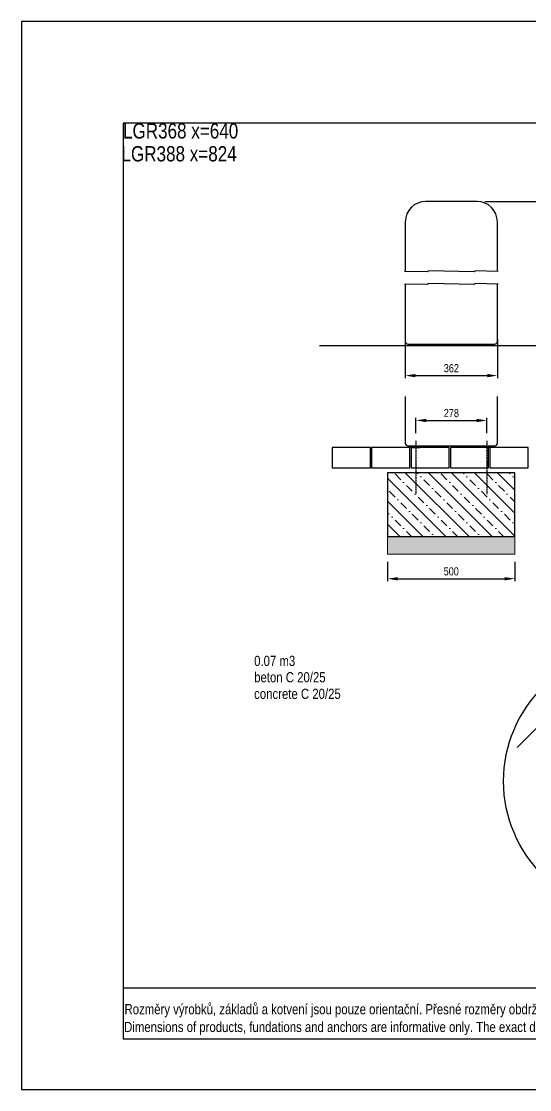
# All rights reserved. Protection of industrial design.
# Model space of a CAD drawing. Header units: millimetres. Extents: x 11004 to 16944, y 3085 to 7285.
# Drawn here: x 11004 to 13002, y 3085 to 7285 of the extents above; entities that cross this region are included whole.
import ezdxf

# ---------------------------------------------------------------- set-up
doc = ezdxf.new("R2010")
doc.units = ezdxf.units.MM
doc.header["$LTSCALE"] = 0.3
doc.linetypes.add('DashDot', pattern=[15, 9, -3, 0, -3])
doc.layers.add('Nekreslit', color=6, linetype='Continuous', plot=False)
doc.layers.add('SRAFY', color=251, linetype='Continuous', lineweight=13)
doc.styles.add('SEACAD_Arial', font='arial.ttf', dxfattribs={"width": 0.8})
doc.dimstyles.new('ISO-25', dxfattribs={"dimtxt": 1.6, "dimasz": 2, "dimexe": 0.5, "dimexo": 1.5, "dimtad": 1, "dimdec": 0, "dimtxsty": 'SEACAD_Arial', "dimcen": 2, "dimadec": 0, "dimazin": 0, "dimtfac": 1, "dimtdec": 0, "dimtmove": 0, "dimatfit": 3, "dimfxl": 1, "dimarcsym": 0})

# ---------------------------------------------------------------- blocks, each defined once
blk = doc.blocks.new('*D134')
at = {"color": 0, "lineweight": -2, "transparency": 16777216}
for p, q in [((12555.4, 5666.4), (12555.4, 5726.2)), ((12595.4, 5716.2), (12793.4, 5716.2)), ((12833.4, 5666.4), (12833.4, 5726.2))]:
    blk.add_line(p, q, dxfattribs=at)
at = {"color": 0, "transparency": 16777216}
for points in [[(12595.4, 5722.9), (12595.4, 5709.5), (12555.4, 5716.2)], [(12793.4, 5722.9), (12793.4, 5709.5), (12833.4, 5716.2)]]:
    blk.add_solid(points, dxfattribs=at)
at = {"layer": 'Defpoints', "color": 0, "transparency": 16777216}
for p in [(12833.4, 5716.2), (12555.4, 5636.4), (12833.4, 5636.4)]:
    blk.add_point(p, dxfattribs=at)
at = {"color": 0, "transparency": 16777216, "insert": (12694.4, 5745), "char_height": 32, "attachment_point": 5, "style": 'SEACAD_Arial'}
blk.add_mtext('278', dxfattribs=at)
blk = doc.blocks.new('*D139')
at = {"color": 0, "lineweight": -2, "transparency": 16777216}
for p, q in [((12444, 5160.1), (12444, 5083.8)), ((12944, 5160.1), (12944, 5083.8)), ((12484, 5093.8), (12904, 5093.8))]:
    blk.add_line(p, q, dxfattribs=at)
at = {"color": 0, "transparency": 16777216}
for points in [[(12484, 5100.5), (12484, 5087.2), (12444, 5093.8)], [(12904, 5100.5), (12904, 5087.2), (12944, 5093.8)]]:
    blk.add_solid(points, dxfattribs=at)
at = {"layer": 'Defpoints', "color": 0, "transparency": 16777216}
for p in [(12444, 5190.1), (12944, 5190.1), (12944, 5093.8)]:
    blk.add_point(p, dxfattribs=at)
at = {"color": 0, "transparency": 16777216, "insert": (12694, 5122.7), "char_height": 32, "attachment_point": 5, "style": 'SEACAD_Arial'}
blk.add_mtext('500', dxfattribs=at)
blk = doc.blocks.new('*D135')
at = {"color": 0, "lineweight": -2, "transparency": 16777216}
for p, q in [((12513.4, 6036.4), (12513.4, 5882.5)), ((12875.4, 6036.4), (12875.4, 5882.5)), ((12553.4, 5892.5), (12835.4, 5892.5))]:
    blk.add_line(p, q, dxfattribs=at)
at = {"color": 0, "transparency": 16777216}
for points in [[(12553.4, 5899.2), (12553.4, 5885.9), (12513.4, 5892.5)], [(12835.4, 5899.2), (12835.4, 5885.9), (12875.4, 5892.5)]]:
    blk.add_solid(points, dxfattribs=at)
at = {"layer": 'Defpoints', "color": 0, "transparency": 16777216}
for p in [(12513.4, 6066.4), (12875.4, 6066.4), (12875.4, 5892.5)]:
    blk.add_point(p, dxfattribs=at)
at = {"color": 0, "transparency": 16777216, "insert": (12694.4, 5921.4), "char_height": 32, "attachment_point": 5, "style": 'SEACAD_Arial'}
blk.add_mtext('362', dxfattribs=at)
blk = doc.blocks.new('*D149')
at = {"color": 0, "lineweight": -2, "transparency": 16777216}
for p, q in [((12825.4, 6577.3), (13093.3, 6577.3)), ((13083.3, 6050.4), (13083.3, 6537.3)), ((12883.4, 6010.4), (13093.3, 6010.4))]:
    blk.add_line(p, q, dxfattribs=at)
at = {"color": 0, "transparency": 16777216}
for points in [[(13076.6, 6537.3), (13089.9, 6537.3), (13083.3, 6577.3)], [(13076.6, 6050.4), (13089.9, 6050.4), (13083.3, 6010.4)]]:
    blk.add_solid(points, dxfattribs=at)
at = {"layer": 'Defpoints', "color": 0, "transparency": 16777216}
for p in [(12795.4, 6577.3), (13083.3, 6577.3), (12853.4, 6010.4)]:
    blk.add_point(p, dxfattribs=at)
at = {"color": 0, "transparency": 16777216, "insert": (13054.8, 6293.9), "char_height": 32, "attachment_point": 5, "rotation": 90, "style": 'SEACAD_Arial'}
blk.add_mtext('X', dxfattribs=at)

msp = doc.modelspace()

# ---------------------------------------------------------------- hatches: boundary and pattern name
at = {"layer": 'SRAFY'}
h = msp.add_hatch(dxfattribs=at)
h.set_pattern_fill('BETON-PROSTY', color=256, scale=0.8, angle=90)
h.set_pattern_definition([(135, (6702.88, 731.35), (-45.25483, -45.25483), []), (135, (6702.88, 776.605), (-67.88225, -22.6274), [32, -16, 0, -16])])
h.paths.add_polyline_path([(12944, 5385.1), (12944, 5510.1), (12444, 5510.5), (12444, 5260.1), (12444, 5260.1), (12944, 5260.1)])
h.paths.add_polyline_path([(13574.4, 5390.5), (13574.4, 5510), (13324.4, 5510.1), (13324.4, 5260.1), (13574.4, 5260.1)])
h = msp.add_hatch(dxfattribs=at)
h.set_pattern_fill('AR-SAND', color=256, scale=0.5)
h.set_pattern_definition([(37.5, (6802.88, 731.35), (-0.800016, 24.47066), [0, -19.304, 0, -21.59, 0, -20.6375]), (7.5, (6802.88, 731.35), (22.47616, 35.84126), [0, -10.414, 0, -17.399, 0, -6.6675]), (327.5, (6787.258, 731.35), (39.54962, 0.07186), [0, -6.35, 0, -22.86, 0, -29.845]), (317.5, (6787.26, 731.35), (38.17782, 11.14647), [0, -3.175, 0, -14.986, 0, -17.145])])
h.paths.add_polyline_path([(12944, 5190.1), (12944, 5260.1), (12444, 5260.1), (12444, 5190.1)])
h.paths.add_polyline_path([(13574.4, 5190.1), (13574.4, 5260), (13574.4, 5260), (13324.4, 5260), (13324.4, 5190)])
h = msp.add_hatch(dxfattribs=at)
h.set_pattern_fill('GOST_GROUND', color=256, scale=20)
h.set_pattern_definition([(45, (5940, 245.79), (282.8427, -2e-14), [400]), (45, (6000, 245.79), (282.8427, -2e-14), [400]), (45, (6060, 245.79), (282.8427, -2e-14), [400])])
edge = h.paths.add_edge_path()
edge.add_line((13409, 4615), (13387, 4615))
edge.add_line((13387, 4615), (13008, 4615))
edge.add_arc((13419, 4297.8), 519.1, 142.3369, 166.9875)
edge.add_line((12913.2, 4414.7), (13169, 4515.7))
edge.add_line((13169, 4515.7), (13409, 4515.7))
edge.add_line((13409, 4515.7), (13409, 4615))
edge = h.paths.add_edge_path()
edge.add_line((13829.9, 4615), (13451, 4615))
edge.add_line((13451, 4615), (13429, 4615))
edge.add_line((13429, 4615), (13429, 4515.7))
edge.add_line((13429, 4515.7), (13669, 4515.7))
edge.add_line((13669, 4515.7), (13924.8, 4414.7))
edge.add_arc((13419, 4297.8), 519.1, 13.0125, 37.6631)

# ---------------------------------------------------------------- linework, layer by layer
for p, q in [((12795.4, 6577.3), (12593.4, 6577.3)), ((12525.3, 6539.3), (12525.5, 6539.6)), ((12863.5, 6539.3), (12863.3, 6539.6)), ((12513.4, 6497.3), (12513.4, 6302.3)), ((12875.4, 6302.4), (12875.4, 6497.3)), ((12600.4, 6300.4), (12510.4, 6302.4)), ((12604.4, 6304.4), (12600.4, 6300.4)), ((12784.4, 6300.4), (12604.4, 6304.4)), ((12788.4, 6304.4), (12784.4, 6300.4)), ((12878.4, 6302.4), (12788.4, 6304.4)), ((12600.4, 6250.4), (12510.4, 6252.4)), ((12513.4, 6252.3), (12513.4, 6026.6)), ((12604.4, 6254.4), (12600.4, 6250.4)), ((12784.4, 6250.4), (12604.4, 6254.4)), ((12788.4, 6254.4), (12784.4, 6250.4)), ((12878.4, 6252.4), (12788.4, 6254.4)), ((12875.4, 6026.6), (12875.4, 6252.4)), ((12523.4, 6016.6), (12865.4, 6016.6)), ((12535.4, 6010.4), (12535.4, 6016.6)), ((12540.4, 6010.4), (12535.4, 6010.4)), ((12540.4, 6016.6), (12540.4, 6010.4)), ((12540.4, 6010.4), (12570.4, 6010.4)), ((12570.4, 6010.4), (12570.4, 6016.6)), ((12575.4, 6010.4), (12570.4, 6010.4)), ((12575.4, 6016.6), (12575.4, 6010.4)), ((12813.4, 6010.4), (12813.4, 6016.6)), ((12818.4, 6010.4), (12813.4, 6010.4)), ((12818.4, 6016.6), (12818.4, 6010.4)), ((12848.4, 6010.4), (12818.4, 6010.4)), ((12848.4, 6010.4), (12848.4, 6016.6)), ((12853.4, 6010.4), (12848.4, 6010.4)), ((12853.4, 6016.6), (12853.4, 6010.4)), ((12513.4, 5810.4), (12513.4, 5626.6)), ((12875.4, 5626.6), (12875.4, 5810.4)), ((12523.4, 5616.6), (12865.4, 5616.6)), ((12535.4, 5610.4), (12535.4, 5616.6)), ((12540.4, 5610.4), (12535.4, 5610.4)), ((12540.4, 5616.6), (12540.4, 5610.4)), ((12540.4, 5610.4), (12570.4, 5610.4)), ((12570.4, 5610.4), (12570.4, 5616.6)), ((12575.4, 5610.4), (12570.4, 5610.4)), ((12575.4, 5616.6), (12575.4, 5610.4)), ((12813.4, 5610.4), (12813.4, 5616.6)), ((12818.4, 5610.4), (12813.4, 5610.4)), ((12818.4, 5616.6), (12818.4, 5610.4)), ((12848.4, 5610.4), (12818.4, 5610.4)), ((12848.4, 5610.4), (12848.4, 5616.6)), ((12853.4, 5610.4), (12848.4, 5610.4)), ((12853.4, 5616.6), (12853.4, 5610.4)), ((12226, 5530.4), (12368, 5530.4))]:
    msp.add_line(p, q)
at = {"color": 7, "linetype": 'Continuous'}
for p, q in [((12176, 6010.4), (13128, 6010.4)), ((12376, 5610.4), (12226, 5610.4)), ((12226, 5610.4), (12226, 5530.4)), ((12376, 5530.4), (12376, 5610.4)), ((12531, 5610.4), (12381, 5610.4)), ((12381, 5610.4), (12381, 5530.4)), ((12531, 5530.4), (12531, 5610.4)), ((12686, 5610.4), (12536, 5610.4)), ((12536, 5610.4), (12536, 5530.4)), ((12686, 5530.4), (12686, 5610.4)), ((12841, 5610.4), (12691, 5610.4)), ((12691, 5610.4), (12691, 5530.4)), ((12841, 5530.4), (12841, 5610.4)), ((12996, 5610.4), (12846, 5610.4)), ((12846, 5610.4), (12846, 5530.4)), ((12996, 5530.4), (12996, 5610.4)), ((12226, 5530.4), (12376, 5530.4)), ((12381, 5530.4), (12531, 5530.4)), ((12536, 5530.4), (12686, 5530.4)), ((12691, 5530.4), (12841, 5530.4)), ((12846, 5530.4), (12996, 5530.4))]:
    msp.add_line(p, q, dxfattribs=at)
at = {"linetype": 'DashDot', "lineweight": 30}
for p, q in [((12555.4, 5636.4), (12555.4, 5425.8)), ((12833.4, 5636.4), (12833.4, 5425.8))]:
    msp.add_line(p, q, dxfattribs=at)
msp.add_lwpolyline([(12444, 5260.1), (12944, 5260.1), (12944, 5510.1), (12444, 5510.4)], close=True)
at = {"color": 7, "linetype": 'Continuous'}
msp.add_circle((13419, 4297.8), 519.1, dxfattribs=at)
for centre, radius, start, end in [((12593.4, 6497.3), 80, 90, 180), ((12593.3, 6497.2), 80, 131.9936, 147.9454), ((12795.4, 6497.3), 80, 0, 90), ((12795.5, 6497.2), 80, 32.0546, 48.0064), ((12523.4, 6026.6), 10, 180.0001, 269.9999), ((12865.4, 6026.6), 10, 270.0001, 359.9999), ((12523.4, 5626.6), 10, 180, 270), ((12865.4, 5626.6), 10, 270, 0)]:
    msp.add_arc(centre, radius, start, end)
at = {"layer": 'Nekreslit'}
msp.add_line((11404.4, 3485.3), (15444.4, 3485.3), dxfattribs=at)
for points in [[(11004.4, 3085.3), (16944.4, 3085.3), (16944.4, 7285.3), (11004.4, 7285.3)], [(11404.4, 3285.3), (15444.4, 3285.3), (15444.4, 6885.3), (11404.4, 6885.3)]]:
    msp.add_lwpolyline(points, close=True, dxfattribs=at)
at = {"layer": 'SRAFY'}
for p, q in [((12444, 5260.1), (12444, 5190.1)), ((12944, 5260.1), (12944, 5190.1)), ((12444, 5190.2), (12944, 5190.2))]:
    msp.add_line(p, q, dxfattribs=at)

# ---------------------------------------------------------------- texts
at = {"style": 'SEACAD_Arial', "width": 0.8}
for s, height, p in [('LGR388 x=824  ', 60, (11397.9, 6734.7)), ('0.07 m3', 40, (11919.3, 4750.9)), ('beton C 20/25', 40, (11919.3, 4686.7)), ('concrete C 20/25', 40, (11919.3, 4621.5)), ('Rozměry výrobků, základů a kotvení jsou pouze orientační. Přesné rozměry obdržíte při zpracování nabídky naším obchodním oddělením.', 39.9982, (11409.8, 3381.6)), ('Dimensions of products, fundations and anchors are informative only. The exact dimensions you get with our offer.', 39.9982, (11408.2, 3311.7))]:
    msp.add_text(s, height=height, dxfattribs=at).set_placement(p)
at = {"insert": (11403.9, 6884.7), "char_height": 60, "width": 880.891, "attachment_point": 1, "style": 'SEACAD_Arial'}
msp.add_mtext('LGR368 x=640', dxfattribs=at)

# ---------------------------------------------------------------- dimensions: what is measured, and where the dimension line sits
dim = msp.add_linear_dim(base=(13083.3, 6577.3), p1=(12853.4, 6010.4), p2=(12795.4, 6577.3), angle=90, text='X', dimstyle='ISO-25')
dim.commit()
dim.dimension.update_dxf_attribs({"geometry": '*D149', "text_midpoint": (13054.8, 6293.9)})
dim = msp.add_linear_dim(base=(12875.4, 5892.5), p1=(12513.4, 6066.4), p2=(12875.4, 6066.4), dimstyle='ISO-25')
dim.commit()
dim.dimension.update_dxf_attribs({"geometry": '*D135', "text_midpoint": (12694.4, 5921.4)})
for base, p1, p2, override, picture, middle in [((12833.4, 5716.2), (12555.4, 5636.4), (12833.4, 5636.4), {"dimscale": 0}, '*D134', (12694.4, 5745)), ((12944, 5093.8), (12444, 5190.1), (12944, 5190.1), {"dimscale": 0, "dimtix": 0, "dimtofl": 1, "dimtmove": 0, "dimatfit": 3}, '*D139', (12694, 5122.7))]:
    dim = msp.add_linear_dim(base=base, p1=p1, p2=p2, dimstyle='ISO-25', override=override)
    dim.commit()
    dim.dimension.update_dxf_attribs({"geometry": picture, "text_midpoint": middle})

doc.saveas('drawing.dxf')
